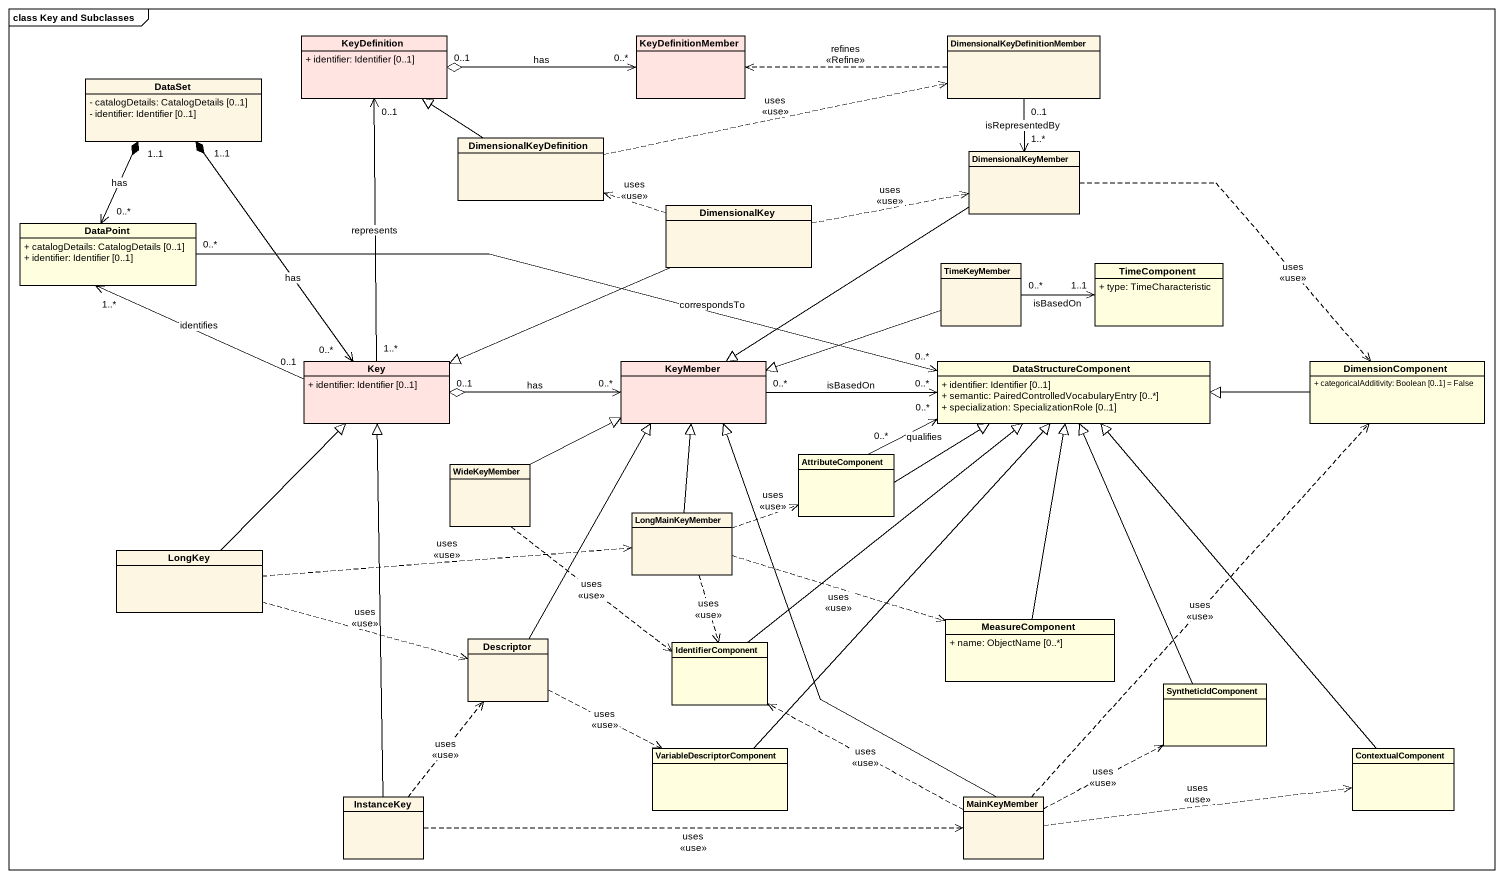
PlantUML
@startuml
mainframe class Key and Subclasses
hide circle
hide empty members
skinparam classAttributeIconSize 0
class KeyDefinition #FFE4E1 {
  + identifier: Identifier [0..1]
}
class KeyDefinitionMember #FFE4E1
class "DimensionalKeyDefinitionMember" as DimensionalKeyDefinitionMemb
class DataSet {
  - catalogDetails: CatalogDetails [0..1]
  - identifier: Identifier [0..1]
}
class DimensionalKeyDefinition
class DimensionalKeyMember
class DataPoint #FFFFE0 {
  + catalogDetails: CatalogDetails [0..1]
  + identifier: Identifier [0..1]
}
class DimensionalKey
class TimeKeyMember
class TimeComponent #FFFFE0 {
  + type: TimeCharacteristic
}
class Key #FFE4E1 {
  + identifier: Identifier [0..1]
}
class KeyMember #FFE4E1
class DataStructureComponent #FFFFE0 {
  + identifier: Identifier [0..1]
  + semantic: PairedControlledVocabularyEntry [0..*]
  + specialization: SpecializationRole [0..1]
}
class DimensionComponent #FFFFE0 {
  + categoricalAdditivity: Boolean [0..1] = False
}
class WideKeyMember
class AttributeComponent #FFFFE0
class LongMainKeyMember
class LongKey
class Descriptor
class MeasureComponent #FFFFE0 {
  + name: ObjectName [0..*]
}
class IdentifierComponent #FFFFE0
class SyntheticIdComponent #FFFFE0
class VariableDescriptorComponent #FFFFE0
class ContextualComponent #FFFFE0
class InstanceKey
class MainKeyMember
KeyDefinitionMember "0..*" <-left-o "0..1" KeyDefinition : has
DimensionalKeyDefinitionMemb .left.> KeyDefinitionMember : refines\n<<Refine>>
DimensionalKeyDefinitionMemb "0..1" --> "1..*" DimensionalKeyMember : isRepresentedBy
DimensionalKeyDefinition -up-|> KeyDefinition
DimensionalKeyDefinition .right.> DimensionalKeyDefinitionMemb : uses\n<<use>>
DimensionalKeyMember --|> KeyMember
DimensionalKeyMember .right.> DimensionComponent : uses\n<<use>>
DataPoint "0..*" <-up-* "1..1" DataSet : has
DataPoint "0..*" -right-> "0..*" DataStructureComponent : correspondsTo
DimensionalKey .left.> DimensionalKeyDefinition : uses\n<<use>>
DimensionalKey .right.> DimensionalKeyMember : uses\n<<use>>
DimensionalKey -left-|> Key
TimeKeyMember "0..*" -right-> "1..1" TimeComponent : isBasedOn
TimeKeyMember -left-|> KeyMember
Key "1..*" -up-> "0..1" KeyDefinition : represents
Key "0..*" <-up-* "1..1" DataSet : has
Key "0..1" -left-> "1..*" DataPoint : identifies
KeyMember "0..*" <-left-o "0..1" Key : has
KeyMember "0..*" -right-> "0..*" DataStructureComponent : isBasedOn
DimensionComponent -left-|> DataStructureComponent
WideKeyMember -right-|> KeyMember
WideKeyMember ..> IdentifierComponent : uses\n<<use>>
AttributeComponent -right-|> DataStructureComponent
AttributeComponent "0..*" -right-> "0..*" DataStructureComponent : qualifies
LongMainKeyMember -up-|> KeyMember
LongMainKeyMember .right.> AttributeComponent : uses\n<<use>>
LongMainKeyMember .right.> MeasureComponent : uses\n<<use>>
LongMainKeyMember ..> IdentifierComponent : uses\n<<use>>
LongKey -up-|> Key
LongKey .right.> LongMainKeyMember : uses\n<<use>>
LongKey .right.> Descriptor : uses\n<<use>>
Descriptor -up-|> KeyMember
Descriptor .right.> VariableDescriptorComponent : uses\n<<use>>
MeasureComponent -up-|> DataStructureComponent
IdentifierComponent -up-|> DataStructureComponent
SyntheticIdComponent -up-|> DataStructureComponent
VariableDescriptorComponent -up-|> DataStructureComponent
ContextualComponent -up-|> DataStructureComponent
InstanceKey -up-|> Key
InstanceKey .up.> Descriptor : uses\n<<use>>
InstanceKey .right.> MainKeyMember : uses\n<<use>>
MainKeyMember -up-|> KeyMember
MainKeyMember .up.> DimensionComponent : uses\n<<use>>
MainKeyMember .left.> IdentifierComponent : uses\n<<use>>
MainKeyMember .right.> SyntheticIdComponent : uses\n<<use>>
MainKeyMember .right.> ContextualComponent : uses\n<<use>>
@enduml
